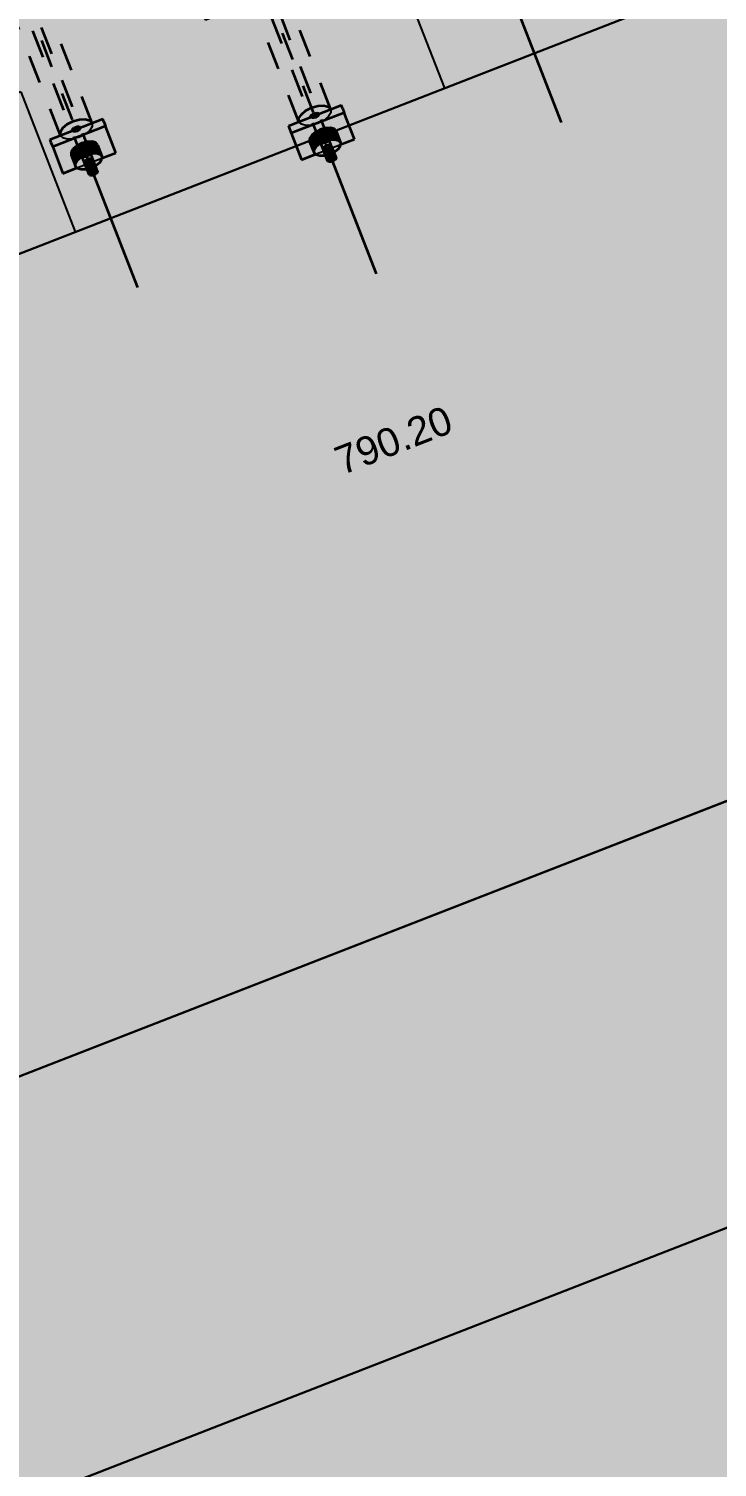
# Model space of a CAD drawing. Header units: metres. Extents: x 2688466 to 2688595, y 1221626 to 1221756.
# Drawn here: x 2688555.64 to 2688558.07, y 1221695.88 to 1221700.95 of the extents above; entities that cross this region are included whole.
import ezdxf

# ---------------------------------------------------------------- set-up
doc = ezdxf.new("R2010")
doc.units = ezdxf.units.M
doc.linetypes.add('AUSGEZOGEN', pattern=[0])
doc.linetypes.add('VERDECKT2_S2', pattern=[0.15, 0.1, -0.05])
for name, color, linetype, lineweight in [('Beton Ansicht', 7, 'AUSGEZOGEN', 35), ('Schnittbeschriftung', 7, 'AUSGEZOGEN', 50), ('Standard', 7, 'AUSGEZOGEN', 13)]:
    doc.layers.add(name, color=color, linetype=linetype, lineweight=lineweight)
doc.styles.add('ARIAL', font='arial.ttf')

msp = doc.modelspace()

# ---------------------------------------------------------------- hatches: boundary and pattern name
at = {"layer": 'Beton Ansicht', "linetype": 'AUSGEZOGEN', "lineweight": 13, "transparency": 33554687}
for color, points in [(6, [(2688556.7486, 1221700.668), (2688556.7447, 1221700.6779), (2688556.5584, 1221700.6053), (2688556.5622, 1221700.5954)]), (6, [(2688556.5622, 1221700.5954), (2688556.5685, 1221700.5792), (2688556.7549, 1221700.6518), (2688556.7486, 1221700.668)]), (6, [(2688556.5685, 1221700.5792), (2688556.6048, 1221700.4861), (2688556.6539, 1221700.5052), (2688556.649, 1221700.5104), (2688556.6333, 1221700.5508), (2688556.6333, 1221700.5611), (2688556.6405, 1221700.5726), (2688556.6536, 1221700.5835), (2688556.6708, 1221700.5922), (2688556.6893, 1221700.5974), (2688556.7064, 1221700.5982), (2688556.7194, 1221700.5946), (2688556.7264, 1221700.5871), (2688556.7422, 1221700.5467), (2688556.7421, 1221700.5395), (2688556.7912, 1221700.5586), (2688556.7549, 1221700.6518)]), (5, [(2688556.639, 1221700.6427), (2688556.6367, 1221700.6391), (2688556.6378, 1221700.6362), (2688556.641, 1221700.6375)]), (5, [(2688556.6367, 1221700.6391), (2688556.6367, 1221700.6358), (2688556.6378, 1221700.6362)]), (5, [(2688556.6432, 1221700.6462), (2688556.639, 1221700.6427), (2688556.641, 1221700.6375), (2688556.6459, 1221700.6394)]), (5, [(2688556.6487, 1221700.649), (2688556.6432, 1221700.6462), (2688556.6459, 1221700.6394), (2688556.6516, 1221700.6416)]), (5, [(2688556.6546, 1221700.6507), (2688556.6487, 1221700.649), (2688556.6516, 1221700.6416), (2688556.6573, 1221700.6438)]), (5, [(2688556.6601, 1221700.651), (2688556.6546, 1221700.6507), (2688556.6573, 1221700.6438), (2688556.6621, 1221700.6457)]), (5, [(2688556.6642, 1221700.6498), (2688556.6601, 1221700.651), (2688556.6621, 1221700.6457), (2688556.6653, 1221700.6469)]), (5, [(2688556.6665, 1221700.6474), (2688556.6642, 1221700.6498), (2688556.6653, 1221700.6469)]), (6, [(2688555.9088, 1221700.6199), (2688555.9049, 1221700.6298), (2688555.7186, 1221700.5572), (2688555.7224, 1221700.5473)]), (6, [(2688555.7224, 1221700.5473), (2688555.7287, 1221700.5312), (2688555.9151, 1221700.6038), (2688555.9088, 1221700.6199)]), (6, [(2688555.7287, 1221700.5312), (2688555.765, 1221700.438), (2688555.8141, 1221700.4571), (2688555.8092, 1221700.4624), (2688555.7934, 1221700.5027), (2688555.7935, 1221700.513), (2688555.8007, 1221700.5245), (2688555.8138, 1221700.5355), (2688555.831, 1221700.5442), (2688555.8495, 1221700.5494), (2688555.8666, 1221700.5502), (2688555.8796, 1221700.5466), (2688555.8866, 1221700.539), (2688555.9023, 1221700.4987), (2688555.9023, 1221700.4915), (2688555.9514, 1221700.5106), (2688555.9151, 1221700.6038)]), (5, [(2688555.7969, 1221700.591), (2688555.7968, 1221700.5877), (2688555.798, 1221700.5882)]), (5, [(2688555.7992, 1221700.5947), (2688555.7969, 1221700.591), (2688555.798, 1221700.5882), (2688555.8012, 1221700.5894)]), (5, [(2688555.8034, 1221700.5982), (2688555.7992, 1221700.5947), (2688555.8012, 1221700.5894), (2688555.806, 1221700.5913)]), (5, [(2688555.8088, 1221700.601), (2688555.8034, 1221700.5982), (2688555.806, 1221700.5913), (2688555.8117, 1221700.5935)]), (5, [(2688555.8148, 1221700.6026), (2688555.8088, 1221700.601), (2688555.8117, 1221700.5935), (2688555.8175, 1221700.5958)]), (5, [(2688555.8202, 1221700.6029), (2688555.8148, 1221700.6026), (2688555.8175, 1221700.5958), (2688555.8223, 1221700.5976)]), (5, [(2688555.8244, 1221700.6017), (2688555.8202, 1221700.6029), (2688555.8223, 1221700.5976), (2688555.8255, 1221700.5989)]), (5, [(2688555.8267, 1221700.5993), (2688555.8244, 1221700.6017), (2688555.8255, 1221700.5989)]), (5, [(2688556.6562, 1221700.5322), (2688556.6694, 1221700.5432), (2688556.6536, 1221700.5835), (2688556.6405, 1221700.5726)]), (5, [(2688556.6694, 1221700.5432), (2688556.6865, 1221700.5519), (2688556.6708, 1221700.5922), (2688556.6536, 1221700.5835)]), (5, [(2688556.6865, 1221700.5519), (2688556.705, 1221700.5571), (2688556.6893, 1221700.5974), (2688556.6708, 1221700.5922)]), (5, [(2688556.705, 1221700.5571), (2688556.7221, 1221700.5579), (2688556.7064, 1221700.5982), (2688556.6893, 1221700.5974)]), (5, [(2688556.7221, 1221700.5579), (2688556.7351, 1221700.5543), (2688556.7194, 1221700.5946), (2688556.7064, 1221700.5982)]), (5, [(2688556.7351, 1221700.5543), (2688556.7422, 1221700.5467), (2688556.7264, 1221700.5871), (2688556.7194, 1221700.5946)]), (5, [(2688555.8164, 1221700.4842), (2688555.8295, 1221700.4951), (2688555.8138, 1221700.5355), (2688555.8007, 1221700.5245)]), (5, [(2688555.8295, 1221700.4951), (2688555.8467, 1221700.5038), (2688555.831, 1221700.5442), (2688555.8138, 1221700.5355)]), (5, [(2688555.8467, 1221700.5038), (2688555.8652, 1221700.509), (2688555.8495, 1221700.5494), (2688555.831, 1221700.5442)]), (5, [(2688555.8652, 1221700.509), (2688555.8823, 1221700.5098), (2688555.8666, 1221700.5502), (2688555.8495, 1221700.5494)]), (5, [(2688555.8823, 1221700.5098), (2688555.8953, 1221700.5062), (2688555.8796, 1221700.5466), (2688555.8666, 1221700.5502)]), (5, [(2688555.8953, 1221700.5062), (2688555.9023, 1221700.4987), (2688555.8866, 1221700.539), (2688555.8796, 1221700.5466)]), (5, [(2688556.6491, 1221700.5207), (2688556.6562, 1221700.5322), (2688556.6405, 1221700.5726), (2688556.6333, 1221700.5611)]), (5, [(2688556.649, 1221700.5104), (2688556.6491, 1221700.5207), (2688556.6333, 1221700.5611), (2688556.6333, 1221700.5508)]), (5, [(2688556.7218, 1221700.514), (2688556.7349, 1221700.5249), (2688556.7421, 1221700.5364), (2688556.7422, 1221700.5467), (2688556.7351, 1221700.5543), (2688556.7221, 1221700.5579), (2688556.705, 1221700.5571), (2688556.6865, 1221700.5519), (2688556.6694, 1221700.5432), (2688556.6562, 1221700.5322), (2688556.6491, 1221700.5207), (2688556.649, 1221700.5104), (2688556.656, 1221700.5029), (2688556.669, 1221700.4993), (2688556.6861, 1221700.5001), (2688556.6892, 1221700.501), (2688556.6807, 1221700.5228), (2688556.6807, 1221700.5261), (2688556.683, 1221700.5298), (2688556.6872, 1221700.5333), (2688556.6927, 1221700.536), (2688556.6986, 1221700.5377), (2688556.7041, 1221700.538), (2688556.7082, 1221700.5368), (2688556.7105, 1221700.5344), (2688556.719, 1221700.5126)]), (5, [(2688556.6987, 1221700.4894), (2688556.7029, 1221700.4929), (2688556.6872, 1221700.5333), (2688556.683, 1221700.5298)]), (5, [(2688556.7029, 1221700.4929), (2688556.7084, 1221700.4957), (2688556.6927, 1221700.536), (2688556.6872, 1221700.5333)]), (5, [(2688556.7084, 1221700.4957), (2688556.7143, 1221700.4973), (2688556.6986, 1221700.5377), (2688556.6927, 1221700.536)]), (5, [(2688556.7143, 1221700.4973), (2688556.7198, 1221700.4976), (2688556.7041, 1221700.538), (2688556.6986, 1221700.5377)]), (5, [(2688556.7198, 1221700.4976), (2688556.7239, 1221700.4965), (2688556.7082, 1221700.5368), (2688556.7041, 1221700.538)]), (5, [(2688556.7239, 1221700.4965), (2688556.7262, 1221700.494), (2688556.7105, 1221700.5344), (2688556.7082, 1221700.5368)]), (5, [(2688555.8092, 1221700.4624), (2688555.8092, 1221700.4727), (2688555.7935, 1221700.513), (2688555.7934, 1221700.5027)]), (5, [(2688555.8092, 1221700.4727), (2688555.8164, 1221700.4842), (2688555.8007, 1221700.5245), (2688555.7935, 1221700.513)]), (5, [(2688555.882, 1221700.466), (2688555.8951, 1221700.4769), (2688555.9023, 1221700.4884), (2688555.9023, 1221700.4987), (2688555.8953, 1221700.5062), (2688555.8823, 1221700.5098), (2688555.8652, 1221700.509), (2688555.8467, 1221700.5038), (2688555.8295, 1221700.4951), (2688555.8164, 1221700.4842), (2688555.8092, 1221700.4727), (2688555.8092, 1221700.4624), (2688555.8162, 1221700.4549), (2688555.8292, 1221700.4512), (2688555.8463, 1221700.4521), (2688555.8493, 1221700.4529), (2688555.8408, 1221700.4747), (2688555.8409, 1221700.478), (2688555.8432, 1221700.4817), (2688555.8474, 1221700.4852), (2688555.8529, 1221700.488), (2688555.8588, 1221700.4896), (2688555.8642, 1221700.4899), (2688555.8684, 1221700.4888), (2688555.8707, 1221700.4863), (2688555.8792, 1221700.4645)]), (5, [(2688555.8566, 1221700.4377), (2688555.8589, 1221700.4414), (2688555.8432, 1221700.4817), (2688555.8409, 1221700.478)]), (5, [(2688555.8589, 1221700.4414), (2688555.8631, 1221700.4449), (2688555.8474, 1221700.4852), (2688555.8432, 1221700.4817)]), (5, [(2688555.8631, 1221700.4449), (2688555.8686, 1221700.4476), (2688555.8529, 1221700.488), (2688555.8474, 1221700.4852)]), (5, [(2688555.8686, 1221700.4476), (2688555.8745, 1221700.4493), (2688555.8588, 1221700.4896), (2688555.8529, 1221700.488)]), (5, [(2688555.8745, 1221700.4493), (2688555.88, 1221700.4496), (2688555.8642, 1221700.4899), (2688555.8588, 1221700.4896)]), (5, [(2688555.88, 1221700.4496), (2688555.8841, 1221700.4484), (2688555.8684, 1221700.4888), (2688555.8642, 1221700.4899)]), (5, [(2688555.8841, 1221700.4484), (2688555.8864, 1221700.446), (2688555.8707, 1221700.4863), (2688555.8684, 1221700.4888)]), (5, [(2688556.6964, 1221700.4857), (2688556.6987, 1221700.4894), (2688556.683, 1221700.5298), (2688556.6807, 1221700.5261)]), (5, [(2688556.6964, 1221700.4824), (2688556.6964, 1221700.4857), (2688556.6807, 1221700.5261), (2688556.6807, 1221700.5228)]), (5, [(2688556.7239, 1221700.4871), (2688556.7262, 1221700.4907), (2688556.7262, 1221700.494), (2688556.7239, 1221700.4965), (2688556.7198, 1221700.4976), (2688556.7143, 1221700.4973), (2688556.7084, 1221700.4957), (2688556.7029, 1221700.4929), (2688556.6987, 1221700.4894), (2688556.6964, 1221700.4857), (2688556.6964, 1221700.4824), (2688556.6986, 1221700.48), (2688556.7028, 1221700.4789), (2688556.7083, 1221700.4791), (2688556.7142, 1221700.4808), (2688556.7197, 1221700.4836)]), (5, [(2688555.8566, 1221700.4344), (2688555.8566, 1221700.4377), (2688555.8409, 1221700.478), (2688555.8408, 1221700.4747)]), (5, [(2688555.8841, 1221700.439), (2688555.8864, 1221700.4427), (2688555.8864, 1221700.446), (2688555.8841, 1221700.4484), (2688555.88, 1221700.4496), (2688555.8745, 1221700.4493), (2688555.8686, 1221700.4476), (2688555.8631, 1221700.4449), (2688555.8589, 1221700.4414), (2688555.8566, 1221700.4377), (2688555.8566, 1221700.4344), (2688555.8588, 1221700.432), (2688555.863, 1221700.4308), (2688555.8684, 1221700.4311), (2688555.8744, 1221700.4327), (2688555.8799, 1221700.4355)])]:
    msp.add_hatch(color=color, dxfattribs=at).paths.add_polyline_path(points)
at = {"layer": 'Standard', "linetype": 'AUSGEZOGEN', "lineweight": 13, "transparency": 33554559}
h = msp.add_hatch(color=7, dxfattribs=at)
h.set_gradient(color1=(140, 255, 140), color2=(140, 255, 140), one_color=1)
h.paths.add_polyline_path([(2688556.6801, 1221701.5129), (2688556.0548, 1221701.2597), (2688551.9919, 1221699.6639), (2688551.4983, 1221699.4705), (2688548.6365, 1221698.3814), (2688546.3199, 1221697.5047), (2688546.049, 1221697.4036), (2688543.6358, 1221696.4948), (2688543.975, 1221695.6237), (2688560.9653, 1221702.2407), (2688560.639, 1221703.0785)], flags=0)
at = {"layer": 'Standard', "linetype": 'AUSGEZOGEN', "lineweight": 25, "transparency": 33554687}
h = msp.add_hatch(dxfattribs=at)
h.set_pattern_fill('MUSTER', scale=0.6975, angle=201.28, style=0, pattern_type=2)
h.set_pattern_definition([(201.28, (2688527.2504, 1221729.3488), (-0.396802, -0.903084), [0.6975, -0.6975]), (291.28, (2688527.2504, 1221729.3488), (0.903084, -0.396802), [0.6975, -0.6975])])
h.paths.add_polyline_path([(2688556.0548, 1221701.2597), (2688551.9919, 1221699.6639), (2688551.4983, 1221699.4705), (2688548.6365, 1221698.3814), (2688546.3199, 1221697.5047), (2688546.049, 1221697.4036), (2688543.6358, 1221696.4948), (2688543.975, 1221695.6237), (2688560.9653, 1221702.2407), (2688560.639, 1221703.0785), (2688556.6801, 1221701.5129)], flags=0)
at = {"layer": 'Standard', "linetype": 'AUSGEZOGEN', "lineweight": 13, "transparency": 33554559}
h = msp.add_hatch(color=7, dxfattribs=at)
h.set_gradient(color1=(199, 199, 199), color2=(199, 199, 199), one_color=1)
h.paths.add_polyline_path([(2688555.2868, 1221693.8585), (2688555.5198, 1221693.9492), (2688554.4129, 1221696.7913), (2688561.9452, 1221699.7248), (2688560.9653, 1221702.2407), (2688546.1183, 1221696.4584), (2688547.4735, 1221692.9785), (2688548.6987, 1221693.1392), (2688548.7606, 1221692.9802), (2688554.7243, 1221695.3028)], flags=0)
h = msp.add_hatch(color=7, dxfattribs=at)
h.set_gradient(color1=(199, 199, 199), color2=(199, 199, 199), one_color=1)
h.paths.add_polyline_path([(2688555.0117, 1221695.2538), (2688562.311, 1221698.0966), (2688561.7122, 1221699.6341), (2688554.4129, 1221696.7913)], flags=0)
h = msp.add_hatch(color=7, dxfattribs=at)
h.set_gradient(color1=(199, 199, 199), color2=(199, 199, 199), one_color=1)
h.paths.add_polyline_path([(2688555.5198, 1221693.9492), (2688555.5665, 1221693.9674), (2688555.6572, 1221693.7345), (2688562.9098, 1221696.559), (2688562.311, 1221698.0966), (2688555.0117, 1221695.2538)], flags=0)

# ---------------------------------------------------------------- linework, layer by layer
at = {"layer": 'Beton Ansicht', "linetype": 'VERDECKT2_S2', "lineweight": 35, "transparency": 33554687}
for p, q in [((2688555.8715, 1221700.4402), (2688553.9151, 1221705.4634)), ((2688555.8677, 1221700.6153), (2688553.9819, 1221705.4572)), ((2688555.7558, 1221700.5718), (2688553.8701, 1221705.4137)), ((2688555.8408, 1221700.4747), (2688553.9111, 1221705.4296)), ((2688555.8707, 1221700.4863), (2688553.9409, 1221705.4412)), ((2688556.7075, 1221700.6634), (2688556.54, 1221701.0934)), ((2688556.5957, 1221700.6198), (2688556.4282, 1221701.0499)), ((2688556.7105, 1221700.5344), (2688556.5134, 1221701.0403)), ((2688556.6807, 1221700.5228), (2688556.4836, 1221701.0287)), ((2688556.6472, 1221700.6529), (2688556.4985, 1221701.0345))]:
    msp.add_line(p, q, dxfattribs=at)
at = {"layer": 'Beton Ansicht', "linetype": 'AUSGEZOGEN', "lineweight": 35, "transparency": 33554687}
for p, q in [((2688557.5195, 1221700.6173), (2688557.3624, 1221701.0208)), ((2688556.5584, 1221700.6053), (2688556.7447, 1221700.6779)), ((2688556.7549, 1221700.6518), (2688556.5685, 1221700.5792)), ((2688556.5957, 1221700.6322), (2688556.6043, 1221700.646)), ((2688556.5957, 1221700.6198), (2688556.5957, 1221700.6322)), ((2688556.6043, 1221700.646), (2688556.6201, 1221700.6591)), ((2688556.6201, 1221700.6591), (2688556.6407, 1221700.6695)), ((2688556.6367, 1221700.6391), (2688556.639, 1221700.6427)), ((2688556.6367, 1221700.6358), (2688556.6367, 1221700.6391)), ((2688556.639, 1221700.6427), (2688556.6432, 1221700.6462)), ((2688556.6407, 1221700.6695), (2688556.6629, 1221700.6757)), ((2688556.6432, 1221700.6462), (2688556.6487, 1221700.649)), ((2688556.6487, 1221700.649), (2688556.6546, 1221700.6507)), ((2688556.6546, 1221700.6507), (2688556.6601, 1221700.651)), ((2688556.6601, 1221700.651), (2688556.6642, 1221700.6498)), ((2688556.6629, 1221700.6757), (2688556.6834, 1221700.6767)), ((2688556.6642, 1221700.6498), (2688556.6665, 1221700.6474)), ((2688556.6834, 1221700.6767), (2688556.6991, 1221700.6724)), ((2688556.6991, 1221700.6724), (2688556.7075, 1221700.6634)), ((2688556.7486, 1221700.668), (2688556.7447, 1221700.6779)), ((2688556.7486, 1221700.668), (2688556.7549, 1221700.6518)), ((2688556.7912, 1221700.5586), (2688556.7549, 1221700.6518)), ((2688555.7186, 1221700.5572), (2688555.9049, 1221700.6298)), ((2688555.9151, 1221700.6038), (2688555.7287, 1221700.5312)), ((2688555.7558, 1221700.5718), (2688555.7559, 1221700.5841)), ((2688555.7559, 1221700.5841), (2688555.7645, 1221700.5979)), ((2688555.7645, 1221700.5979), (2688555.7803, 1221700.611)), ((2688555.7803, 1221700.611), (2688555.8009, 1221700.6215)), ((2688555.7968, 1221700.5877), (2688555.7969, 1221700.591)), ((2688555.7969, 1221700.591), (2688555.7992, 1221700.5947)), ((2688555.7992, 1221700.5947), (2688555.8034, 1221700.5982)), ((2688555.8009, 1221700.6215), (2688555.8231, 1221700.6277)), ((2688555.8034, 1221700.5982), (2688555.8088, 1221700.601)), ((2688555.8088, 1221700.601), (2688555.8148, 1221700.6026)), ((2688555.8148, 1221700.6026), (2688555.8202, 1221700.6029)), ((2688555.8202, 1221700.6029), (2688555.8244, 1221700.6017)), ((2688555.8231, 1221700.6277), (2688555.8436, 1221700.6287)), ((2688555.8244, 1221700.6017), (2688555.8267, 1221700.5993)), ((2688555.8436, 1221700.6287), (2688555.8592, 1221700.6243)), ((2688555.8592, 1221700.6243), (2688555.8677, 1221700.6153)), ((2688555.9088, 1221700.6199), (2688555.9049, 1221700.6298)), ((2688555.9088, 1221700.6199), (2688555.9151, 1221700.6038)), ((2688555.9514, 1221700.5106), (2688555.9151, 1221700.6038)), ((2688556.5584, 1221700.6053), (2688556.5622, 1221700.5954)), ((2688556.5622, 1221700.5954), (2688556.5685, 1221700.5792)), ((2688556.6536, 1221700.5835), (2688556.6405, 1221700.5726)), ((2688556.6708, 1221700.5922), (2688556.6536, 1221700.5835)), ((2688556.6893, 1221700.5974), (2688556.6708, 1221700.5922)), ((2688556.7064, 1221700.5982), (2688556.6893, 1221700.5974)), ((2688556.7194, 1221700.5946), (2688556.7064, 1221700.5982)), ((2688556.7264, 1221700.5871), (2688556.7194, 1221700.5946)), ((2688556.7264, 1221700.5871), (2688556.7422, 1221700.5467)), ((2688555.7186, 1221700.5572), (2688555.7224, 1221700.5473)), ((2688555.7224, 1221700.5473), (2688555.7287, 1221700.5312)), ((2688555.7287, 1221700.5312), (2688555.765, 1221700.438)), ((2688555.8138, 1221700.5355), (2688555.8007, 1221700.5245)), ((2688555.831, 1221700.5442), (2688555.8138, 1221700.5355)), ((2688555.8495, 1221700.5494), (2688555.831, 1221700.5442)), ((2688555.8666, 1221700.5502), (2688555.8495, 1221700.5494)), ((2688555.8796, 1221700.5466), (2688555.8666, 1221700.5502)), ((2688555.8866, 1221700.539), (2688555.8796, 1221700.5466)), ((2688555.8866, 1221700.539), (2688555.9023, 1221700.4987)), ((2688556.5685, 1221700.5792), (2688556.6048, 1221700.4861)), ((2688556.6405, 1221700.5726), (2688556.6333, 1221700.5611)), ((2688556.6333, 1221700.5611), (2688556.6333, 1221700.5508)), ((2688556.6333, 1221700.5508), (2688556.649, 1221700.5104)), ((2688556.6491, 1221700.5207), (2688556.6562, 1221700.5322)), ((2688556.6562, 1221700.5322), (2688556.6694, 1221700.5432)), ((2688556.6694, 1221700.5432), (2688556.6865, 1221700.5519)), ((2688556.6872, 1221700.5333), (2688556.683, 1221700.5298)), ((2688556.6865, 1221700.5519), (2688556.705, 1221700.5571)), ((2688556.6927, 1221700.536), (2688556.6872, 1221700.5333)), ((2688556.6986, 1221700.5377), (2688556.6927, 1221700.536)), ((2688556.7041, 1221700.538), (2688556.6986, 1221700.5377)), ((2688556.7082, 1221700.5368), (2688556.7041, 1221700.538)), ((2688556.705, 1221700.5571), (2688556.7221, 1221700.5579)), ((2688556.7105, 1221700.5344), (2688556.7082, 1221700.5368)), ((2688556.7262, 1221700.494), (2688556.7105, 1221700.5344)), ((2688556.7221, 1221700.5579), (2688556.7351, 1221700.5543)), ((2688556.7421, 1221700.5364), (2688556.7349, 1221700.5249)), ((2688556.7351, 1221700.5543), (2688556.7422, 1221700.5467)), ((2688556.7421, 1221700.5395), (2688556.7912, 1221700.5586)), ((2688556.7422, 1221700.5467), (2688556.7421, 1221700.5364)), ((2688555.7935, 1221700.513), (2688555.7934, 1221700.5027)), ((2688555.7934, 1221700.5027), (2688555.8092, 1221700.4624)), ((2688555.8007, 1221700.5245), (2688555.7935, 1221700.513)), ((2688555.8092, 1221700.4727), (2688555.8164, 1221700.4842)), ((2688555.8164, 1221700.4842), (2688555.8295, 1221700.4951)), ((2688555.8295, 1221700.4951), (2688555.8467, 1221700.5038)), ((2688555.8432, 1221700.4817), (2688555.8409, 1221700.478)), ((2688555.8474, 1221700.4852), (2688555.8432, 1221700.4817)), ((2688555.8467, 1221700.5038), (2688555.8652, 1221700.509)), ((2688555.8529, 1221700.488), (2688555.8474, 1221700.4852)), ((2688555.8588, 1221700.4896), (2688555.8529, 1221700.488)), ((2688555.8642, 1221700.4899), (2688555.8588, 1221700.4896)), ((2688555.8684, 1221700.4888), (2688555.8642, 1221700.4899)), ((2688555.8652, 1221700.509), (2688555.8823, 1221700.5098)), ((2688555.8707, 1221700.4863), (2688555.8684, 1221700.4888)), ((2688555.8864, 1221700.446), (2688555.8707, 1221700.4863)), ((2688555.8823, 1221700.5098), (2688555.8953, 1221700.5062)), ((2688555.9023, 1221700.4884), (2688555.8951, 1221700.4769)), ((2688555.8953, 1221700.5062), (2688555.9023, 1221700.4987)), ((2688555.9023, 1221700.4915), (2688555.9514, 1221700.5106)), ((2688555.9023, 1221700.4987), (2688555.9023, 1221700.4884)), ((2688556.6048, 1221700.4861), (2688556.6539, 1221700.5052)), ((2688556.649, 1221700.5104), (2688556.6491, 1221700.5207)), ((2688556.656, 1221700.5029), (2688556.649, 1221700.5104)), ((2688556.669, 1221700.4993), (2688556.656, 1221700.5029)), ((2688556.6861, 1221700.5001), (2688556.669, 1221700.4993)), ((2688556.683, 1221700.5298), (2688556.6807, 1221700.5261)), ((2688556.6807, 1221700.5261), (2688556.6807, 1221700.5228)), ((2688556.6964, 1221700.4824), (2688556.6807, 1221700.5228)), ((2688556.6892, 1221700.501), (2688556.6861, 1221700.5001)), ((2688556.6964, 1221700.4857), (2688556.6987, 1221700.4894)), ((2688556.6964, 1221700.4824), (2688556.6964, 1221700.4857)), ((2688556.6986, 1221700.48), (2688556.6964, 1221700.4824)), ((2688556.7028, 1221700.4789), (2688556.6986, 1221700.48)), ((2688556.6987, 1221700.4894), (2688556.7029, 1221700.4929)), ((2688556.7029, 1221700.4929), (2688556.7084, 1221700.4957)), ((2688556.7142, 1221700.4808), (2688556.7083, 1221700.4791)), ((2688556.7084, 1221700.4957), (2688556.7143, 1221700.4973)), ((2688556.8684, 1221700.0847), (2688556.7113, 1221700.4882)), ((2688556.7197, 1221700.4836), (2688556.7142, 1221700.4808)), ((2688556.7143, 1221700.4973), (2688556.7198, 1221700.4976)), ((2688556.7218, 1221700.514), (2688556.719, 1221700.5126)), ((2688556.7239, 1221700.4871), (2688556.7197, 1221700.4836)), ((2688556.7198, 1221700.4976), (2688556.7239, 1221700.4965)), ((2688556.7349, 1221700.5249), (2688556.7218, 1221700.514)), ((2688556.7239, 1221700.4965), (2688556.7262, 1221700.494)), ((2688556.7262, 1221700.4907), (2688556.7239, 1221700.4871)), ((2688556.7262, 1221700.494), (2688556.7262, 1221700.4907)), ((2688555.765, 1221700.438), (2688555.8141, 1221700.4571)), ((2688555.8092, 1221700.4624), (2688555.8092, 1221700.4727)), ((2688555.8162, 1221700.4549), (2688555.8092, 1221700.4624)), ((2688555.8292, 1221700.4512), (2688555.8162, 1221700.4549)), ((2688555.8463, 1221700.4521), (2688555.8292, 1221700.4512)), ((2688555.8409, 1221700.478), (2688555.8408, 1221700.4747)), ((2688555.8566, 1221700.4344), (2688555.8408, 1221700.4747)), ((2688555.8493, 1221700.4529), (2688555.8463, 1221700.4521)), ((2688555.8566, 1221700.4377), (2688555.8589, 1221700.4414)), ((2688555.8566, 1221700.4344), (2688555.8566, 1221700.4377)), ((2688555.8588, 1221700.432), (2688555.8566, 1221700.4344)), ((2688555.863, 1221700.4308), (2688555.8588, 1221700.432)), ((2688555.8589, 1221700.4414), (2688555.8631, 1221700.4449)), ((2688555.8684, 1221700.4311), (2688555.863, 1221700.4308)), ((2688555.8631, 1221700.4449), (2688555.8686, 1221700.4476)), ((2688555.8744, 1221700.4327), (2688555.8684, 1221700.4311)), ((2688555.8686, 1221700.4476), (2688555.8745, 1221700.4493)), ((2688556.0286, 1221700.0367), (2688555.8715, 1221700.4402)), ((2688555.8799, 1221700.4355), (2688555.8744, 1221700.4327)), ((2688555.8745, 1221700.4493), (2688555.88, 1221700.4496)), ((2688555.882, 1221700.466), (2688555.8792, 1221700.4645)), ((2688555.8841, 1221700.439), (2688555.8799, 1221700.4355)), ((2688555.88, 1221700.4496), (2688555.8841, 1221700.4484)), ((2688555.8951, 1221700.4769), (2688555.882, 1221700.466)), ((2688555.8841, 1221700.4484), (2688555.8864, 1221700.446)), ((2688555.8864, 1221700.4427), (2688555.8841, 1221700.439)), ((2688555.8864, 1221700.446), (2688555.8864, 1221700.4427)), ((2688556.7083, 1221700.4791), (2688556.7028, 1221700.4789))]:
    msp.add_line(p, q, dxfattribs=at)
at = {"layer": 'Beton Ansicht', "linetype": 'VERDECKT2_S2', "lineweight": 25, "transparency": 33554687}
for p, q in [((2688556.6389, 1221700.6334), (2688556.6367, 1221700.6358)), ((2688556.6431, 1221700.6322), (2688556.6389, 1221700.6334)), ((2688556.6485, 1221700.6325), (2688556.6431, 1221700.6322)), ((2688556.7113, 1221700.4882), (2688556.6472, 1221700.6529)), ((2688556.6545, 1221700.6341), (2688556.6485, 1221700.6325)), ((2688556.66, 1221700.6369), (2688556.6545, 1221700.6341)), ((2688556.6642, 1221700.6404), (2688556.66, 1221700.6369)), ((2688556.6665, 1221700.6441), (2688556.6642, 1221700.6404)), ((2688556.6665, 1221700.6474), (2688556.6665, 1221700.6441)), ((2688556.6988, 1221700.6372), (2688556.683, 1221700.6241)), ((2688556.7074, 1221700.651), (2688556.6988, 1221700.6372)), ((2688556.7075, 1221700.6634), (2688556.7074, 1221700.651)), ((2688555.7991, 1221700.5853), (2688555.7968, 1221700.5877)), ((2688555.8033, 1221700.5842), (2688555.7991, 1221700.5853)), ((2688555.8087, 1221700.5844), (2688555.8033, 1221700.5842)), ((2688555.8147, 1221700.5861), (2688555.8087, 1221700.5844)), ((2688555.8201, 1221700.5889), (2688555.8147, 1221700.5861)), ((2688555.8243, 1221700.5924), (2688555.8201, 1221700.5889)), ((2688555.8266, 1221700.596), (2688555.8243, 1221700.5924)), ((2688555.8267, 1221700.5993), (2688555.8266, 1221700.596)), ((2688555.859, 1221700.5892), (2688555.8432, 1221700.576)), ((2688555.8676, 1221700.603), (2688555.859, 1221700.5892)), ((2688555.8677, 1221700.6153), (2688555.8676, 1221700.603)), ((2688556.6041, 1221700.6108), (2688556.5957, 1221700.6198)), ((2688556.6197, 1221700.6064), (2688556.6041, 1221700.6108)), ((2688556.6402, 1221700.6074), (2688556.6197, 1221700.6064)), ((2688556.6625, 1221700.6136), (2688556.6402, 1221700.6074)), ((2688556.661, 1221700.5862), (2688556.6587, 1221700.5826)), ((2688556.6587, 1221700.5826), (2688556.661, 1221700.5862)), ((2688556.6587, 1221700.5826), (2688556.6587, 1221700.5793)), ((2688556.6587, 1221700.5793), (2688556.6587, 1221700.5826)), ((2688556.6652, 1221700.5897), (2688556.661, 1221700.5862)), ((2688556.661, 1221700.5862), (2688556.6652, 1221700.5897)), ((2688556.683, 1221700.6241), (2688556.6625, 1221700.6136)), ((2688556.6707, 1221700.5925), (2688556.6652, 1221700.5897)), ((2688556.6652, 1221700.5897), (2688556.6707, 1221700.5925)), ((2688556.6766, 1221700.5942), (2688556.6707, 1221700.5925)), ((2688556.6707, 1221700.5925), (2688556.6766, 1221700.5942)), ((2688556.6821, 1221700.5945), (2688556.6766, 1221700.5942)), ((2688556.6766, 1221700.5942), (2688556.6821, 1221700.5945)), ((2688556.682, 1221700.5804), (2688556.6862, 1221700.5839)), ((2688556.6862, 1221700.5839), (2688556.682, 1221700.5804)), ((2688556.6862, 1221700.5933), (2688556.6821, 1221700.5945)), ((2688556.6821, 1221700.5945), (2688556.6862, 1221700.5933)), ((2688556.6885, 1221700.5909), (2688556.6862, 1221700.5933)), ((2688556.6862, 1221700.5933), (2688556.6885, 1221700.5909)), ((2688556.6862, 1221700.5839), (2688556.6885, 1221700.5876)), ((2688556.6885, 1221700.5876), (2688556.6862, 1221700.5839)), ((2688556.6885, 1221700.5876), (2688556.6885, 1221700.5909)), ((2688556.6885, 1221700.5909), (2688556.6885, 1221700.5876)), ((2688556.7264, 1221700.5768), (2688556.7264, 1221700.5871)), ((2688555.7643, 1221700.5627), (2688555.7558, 1221700.5718)), ((2688555.7799, 1221700.5584), (2688555.7643, 1221700.5627)), ((2688555.8004, 1221700.5594), (2688555.7799, 1221700.5584)), ((2688555.8226, 1221700.5656), (2688555.8004, 1221700.5594)), ((2688555.8189, 1221700.5345), (2688555.8188, 1221700.5312)), ((2688555.8188, 1221700.5312), (2688555.8189, 1221700.5345)), ((2688555.8188, 1221700.5312), (2688555.8211, 1221700.5288)), ((2688555.8211, 1221700.5288), (2688555.8188, 1221700.5312)), ((2688555.8212, 1221700.5382), (2688555.8189, 1221700.5345)), ((2688555.8189, 1221700.5345), (2688555.8212, 1221700.5382)), ((2688555.8254, 1221700.5417), (2688555.8212, 1221700.5382)), ((2688555.8212, 1221700.5382), (2688555.8254, 1221700.5417)), ((2688555.8432, 1221700.576), (2688555.8226, 1221700.5656)), ((2688555.8309, 1221700.5445), (2688555.8254, 1221700.5417)), ((2688555.8254, 1221700.5417), (2688555.8309, 1221700.5445)), ((2688555.8368, 1221700.5461), (2688555.8309, 1221700.5445)), ((2688555.8309, 1221700.5445), (2688555.8368, 1221700.5461)), ((2688555.8367, 1221700.5296), (2688555.8421, 1221700.5324)), ((2688555.8421, 1221700.5324), (2688555.8367, 1221700.5296)), ((2688555.8422, 1221700.5464), (2688555.8368, 1221700.5461)), ((2688555.8368, 1221700.5461), (2688555.8422, 1221700.5464)), ((2688555.8371, 1221700.5283), (2688555.8431, 1221700.53)), ((2688555.8431, 1221700.53), (2688555.8371, 1221700.5283)), ((2688555.8421, 1221700.5324), (2688555.8464, 1221700.5359)), ((2688555.8464, 1221700.5359), (2688555.8421, 1221700.5324)), ((2688555.8464, 1221700.5452), (2688555.8422, 1221700.5464)), ((2688555.8422, 1221700.5464), (2688555.8464, 1221700.5452)), ((2688555.8431, 1221700.53), (2688555.8485, 1221700.5303)), ((2688555.8485, 1221700.5303), (2688555.8431, 1221700.53)), ((2688555.8487, 1221700.5428), (2688555.8464, 1221700.5452)), ((2688555.8464, 1221700.5452), (2688555.8487, 1221700.5428)), ((2688555.8464, 1221700.5359), (2688555.8486, 1221700.5395)), ((2688555.8486, 1221700.5395), (2688555.8464, 1221700.5359)), ((2688555.8485, 1221700.5303), (2688555.8527, 1221700.5291)), ((2688555.8527, 1221700.5291), (2688555.8485, 1221700.5303)), ((2688555.8486, 1221700.5395), (2688555.8487, 1221700.5428)), ((2688555.8487, 1221700.5428), (2688555.8486, 1221700.5395)), ((2688555.8866, 1221700.5287), (2688555.8866, 1221700.539)), ((2688556.6333, 1221700.5508), (2688556.6403, 1221700.5433)), ((2688556.6403, 1221700.5433), (2688556.6533, 1221700.5396)), ((2688556.6533, 1221700.5396), (2688556.6704, 1221700.5405)), ((2688556.6539, 1221700.5052), (2688556.7421, 1221700.5395)), ((2688556.6587, 1221700.5793), (2688556.6609, 1221700.5769)), ((2688556.6609, 1221700.5769), (2688556.6587, 1221700.5793)), ((2688556.6609, 1221700.5769), (2688556.6651, 1221700.5757)), ((2688556.6651, 1221700.5757), (2688556.6609, 1221700.5769)), ((2688556.6649, 1221700.5631), (2688556.665, 1221700.5664)), ((2688556.665, 1221700.5664), (2688556.6649, 1221700.5631)), ((2688556.6672, 1221700.5607), (2688556.6649, 1221700.5631)), ((2688556.6649, 1221700.5631), (2688556.6672, 1221700.5607)), ((2688556.665, 1221700.5664), (2688556.6673, 1221700.5701)), ((2688556.6673, 1221700.5701), (2688556.665, 1221700.5664)), ((2688556.6651, 1221700.5757), (2688556.6705, 1221700.576)), ((2688556.6705, 1221700.576), (2688556.6651, 1221700.5757)), ((2688556.6714, 1221700.5596), (2688556.6672, 1221700.5607)), ((2688556.6672, 1221700.5607), (2688556.6714, 1221700.5596)), ((2688556.6673, 1221700.5701), (2688556.6715, 1221700.5736)), ((2688556.6715, 1221700.5736), (2688556.6673, 1221700.5701)), ((2688556.6704, 1221700.5405), (2688556.6889, 1221700.5456)), ((2688556.6705, 1221700.576), (2688556.6765, 1221700.5776)), ((2688556.6765, 1221700.5776), (2688556.6705, 1221700.576)), ((2688556.6768, 1221700.5598), (2688556.6714, 1221700.5596)), ((2688556.6714, 1221700.5596), (2688556.6768, 1221700.5598)), ((2688556.6715, 1221700.5736), (2688556.677, 1221700.5764)), ((2688556.677, 1221700.5764), (2688556.6715, 1221700.5736)), ((2688556.6765, 1221700.5776), (2688556.682, 1221700.5804)), ((2688556.682, 1221700.5804), (2688556.6765, 1221700.5776)), ((2688556.6828, 1221700.5615), (2688556.6768, 1221700.5598)), ((2688556.6768, 1221700.5598), (2688556.6828, 1221700.5615)), ((2688556.677, 1221700.5764), (2688556.6829, 1221700.578)), ((2688556.6829, 1221700.578), (2688556.677, 1221700.5764)), ((2688556.6882, 1221700.5643), (2688556.6828, 1221700.5615)), ((2688556.6828, 1221700.5615), (2688556.6882, 1221700.5643)), ((2688556.6829, 1221700.578), (2688556.6883, 1221700.5783)), ((2688556.6883, 1221700.5783), (2688556.6829, 1221700.578)), ((2688556.6925, 1221700.5678), (2688556.6882, 1221700.5643)), ((2688556.6882, 1221700.5643), (2688556.6925, 1221700.5678)), ((2688556.6883, 1221700.5783), (2688556.6925, 1221700.5772)), ((2688556.6925, 1221700.5772), (2688556.6883, 1221700.5783)), ((2688556.6889, 1221700.5456), (2688556.7061, 1221700.5544)), ((2688556.6925, 1221700.5772), (2688556.6948, 1221700.5747)), ((2688556.6948, 1221700.5747), (2688556.6925, 1221700.5772)), ((2688556.6947, 1221700.5714), (2688556.6925, 1221700.5678)), ((2688556.6925, 1221700.5678), (2688556.6947, 1221700.5714)), ((2688556.6948, 1221700.5747), (2688556.6947, 1221700.5714)), ((2688556.6947, 1221700.5714), (2688556.6948, 1221700.5747)), ((2688556.7061, 1221700.5544), (2688556.7192, 1221700.5653)), ((2688556.7082, 1221700.5274), (2688556.7105, 1221700.5311)), ((2688556.7105, 1221700.5311), (2688556.7105, 1221700.5344)), ((2688556.7192, 1221700.5653), (2688556.7264, 1221700.5768)), ((2688555.7934, 1221700.5027), (2688555.8005, 1221700.4952)), ((2688555.8005, 1221700.4952), (2688555.8135, 1221700.4916)), ((2688555.8135, 1221700.4916), (2688555.8306, 1221700.4924)), ((2688555.8141, 1221700.4571), (2688555.9023, 1221700.4915)), ((2688555.8211, 1221700.5288), (2688555.8253, 1221700.5276)), ((2688555.8253, 1221700.5276), (2688555.8211, 1221700.5288)), ((2688555.8251, 1221700.5151), (2688555.8252, 1221700.5184)), ((2688555.8252, 1221700.5184), (2688555.8251, 1221700.5151)), ((2688555.8274, 1221700.5127), (2688555.8251, 1221700.5151)), ((2688555.8251, 1221700.5151), (2688555.8274, 1221700.5127)), ((2688555.8252, 1221700.5184), (2688555.8274, 1221700.5221)), ((2688555.8274, 1221700.5221), (2688555.8252, 1221700.5184)), ((2688555.8253, 1221700.5276), (2688555.8307, 1221700.5279)), ((2688555.8307, 1221700.5279), (2688555.8253, 1221700.5276)), ((2688555.8274, 1221700.5221), (2688555.8317, 1221700.5256)), ((2688555.8317, 1221700.5256), (2688555.8274, 1221700.5221)), ((2688555.8316, 1221700.5115), (2688555.8274, 1221700.5127)), ((2688555.8274, 1221700.5127), (2688555.8316, 1221700.5115)), ((2688555.8306, 1221700.4924), (2688555.8491, 1221700.4976)), ((2688555.8307, 1221700.5279), (2688555.8367, 1221700.5296)), ((2688555.8367, 1221700.5296), (2688555.8307, 1221700.5279)), ((2688555.837, 1221700.5118), (2688555.8316, 1221700.5115)), ((2688555.8316, 1221700.5115), (2688555.837, 1221700.5118)), ((2688555.8317, 1221700.5256), (2688555.8371, 1221700.5283)), ((2688555.8371, 1221700.5283), (2688555.8317, 1221700.5256)), ((2688555.8429, 1221700.5134), (2688555.837, 1221700.5118)), ((2688555.837, 1221700.5118), (2688555.8429, 1221700.5134)), ((2688555.8484, 1221700.5162), (2688555.8429, 1221700.5134)), ((2688555.8429, 1221700.5134), (2688555.8484, 1221700.5162)), ((2688555.8526, 1221700.5197), (2688555.8484, 1221700.5162)), ((2688555.8484, 1221700.5162), (2688555.8526, 1221700.5197)), ((2688555.8491, 1221700.4976), (2688555.8663, 1221700.5063)), ((2688555.8549, 1221700.5234), (2688555.8526, 1221700.5197)), ((2688555.8526, 1221700.5197), (2688555.8549, 1221700.5234)), ((2688555.8527, 1221700.5291), (2688555.8549, 1221700.5267)), ((2688555.8549, 1221700.5267), (2688555.8527, 1221700.5291)), ((2688555.8549, 1221700.5267), (2688555.8549, 1221700.5234)), ((2688555.8549, 1221700.5234), (2688555.8549, 1221700.5267)), ((2688555.8641, 1221700.4759), (2688555.8684, 1221700.4794)), ((2688555.8663, 1221700.5063), (2688555.8794, 1221700.5172)), ((2688555.8684, 1221700.4794), (2688555.8706, 1221700.483)), ((2688555.8706, 1221700.483), (2688555.8707, 1221700.4863)), ((2688555.8794, 1221700.5172), (2688555.8866, 1221700.5287)), ((2688556.6807, 1221700.5228), (2688556.6829, 1221700.5204)), ((2688556.6829, 1221700.5204), (2688556.6871, 1221700.5192)), ((2688556.6871, 1221700.5192), (2688556.6925, 1221700.5195)), ((2688556.7046, 1221700.5053), (2688556.6892, 1221700.501)), ((2688556.6925, 1221700.5195), (2688556.6985, 1221700.5211)), ((2688556.6985, 1221700.5211), (2688556.704, 1221700.5239)), ((2688556.704, 1221700.5239), (2688556.7082, 1221700.5274)), ((2688556.719, 1221700.5126), (2688556.7046, 1221700.5053)), ((2688555.8408, 1221700.4747), (2688555.8431, 1221700.4723)), ((2688555.8431, 1221700.4723), (2688555.8473, 1221700.4712)), ((2688555.8473, 1221700.4712), (2688555.8527, 1221700.4714)), ((2688555.8648, 1221700.4572), (2688555.8493, 1221700.4529)), ((2688555.8527, 1221700.4714), (2688555.8587, 1221700.4731)), ((2688555.8587, 1221700.4731), (2688555.8641, 1221700.4759)), ((2688555.8792, 1221700.4645), (2688555.8648, 1221700.4572))]:
    msp.add_line(p, q, dxfattribs=at)
at = {"layer": 'Schnittbeschriftung', "color": 7, "linetype": 'AUSGEZOGEN', "lineweight": 25, "transparency": 33554687}
for points in [[(2688543.975, 1221695.6237), (2688543.6358, 1221696.4948), (2688546.049, 1221697.4036), (2688546.3199, 1221697.5047), (2688548.6365, 1221698.3814), (2688551.4983, 1221699.4705), (2688551.9919, 1221699.6639), (2688556.0548, 1221701.2597), (2688556.6801, 1221701.5129), (2688560.639, 1221703.0785), (2688560.9653, 1221702.2407), (2688543.975, 1221695.6237)], [(2688543.975, 1221695.6237), (2688560.9653, 1221702.2407), (2688561.9452, 1221699.7248), (2688554.4129, 1221696.7913), (2688555.5198, 1221693.9492), (2688555.2868, 1221693.8585), (2688555.2868, 1221693.8585), (2688554.7243, 1221695.3028), (2688548.7606, 1221692.9802), (2688548.6987, 1221693.1392), (2688545.1252, 1221692.6704), (2688543.9823, 1221695.6051), (2688543.975, 1221695.6237)], [(2688554.921, 1221695.4868), (2688554.4129, 1221696.7913), (2688561.7122, 1221699.6341), (2688562.2202, 1221698.3295), (2688554.921, 1221695.4868)], [(2688555.5198, 1221693.9492), (2688554.921, 1221695.4868), (2688562.2203, 1221698.3295), (2688562.8191, 1221696.792), (2688555.5198, 1221693.9492)]]:
    msp.add_lwpolyline(points, close=True, dxfattribs=at)

# ---------------------------------------------------------------- texts
at = {"layer": 'Schnittbeschriftung', "color": 1, "lineweight": 13, "transparency": 33554687, "insert": (2688556.9469, 1221699.4508), "char_height": 0.1, "width": 0.480198, "attachment_point": 8, "rotation": 21.28, "style": 'ARIAL'}
msp.add_mtext('\\W1.00;790.20', dxfattribs=at)

doc.saveas('drawing.dxf')
